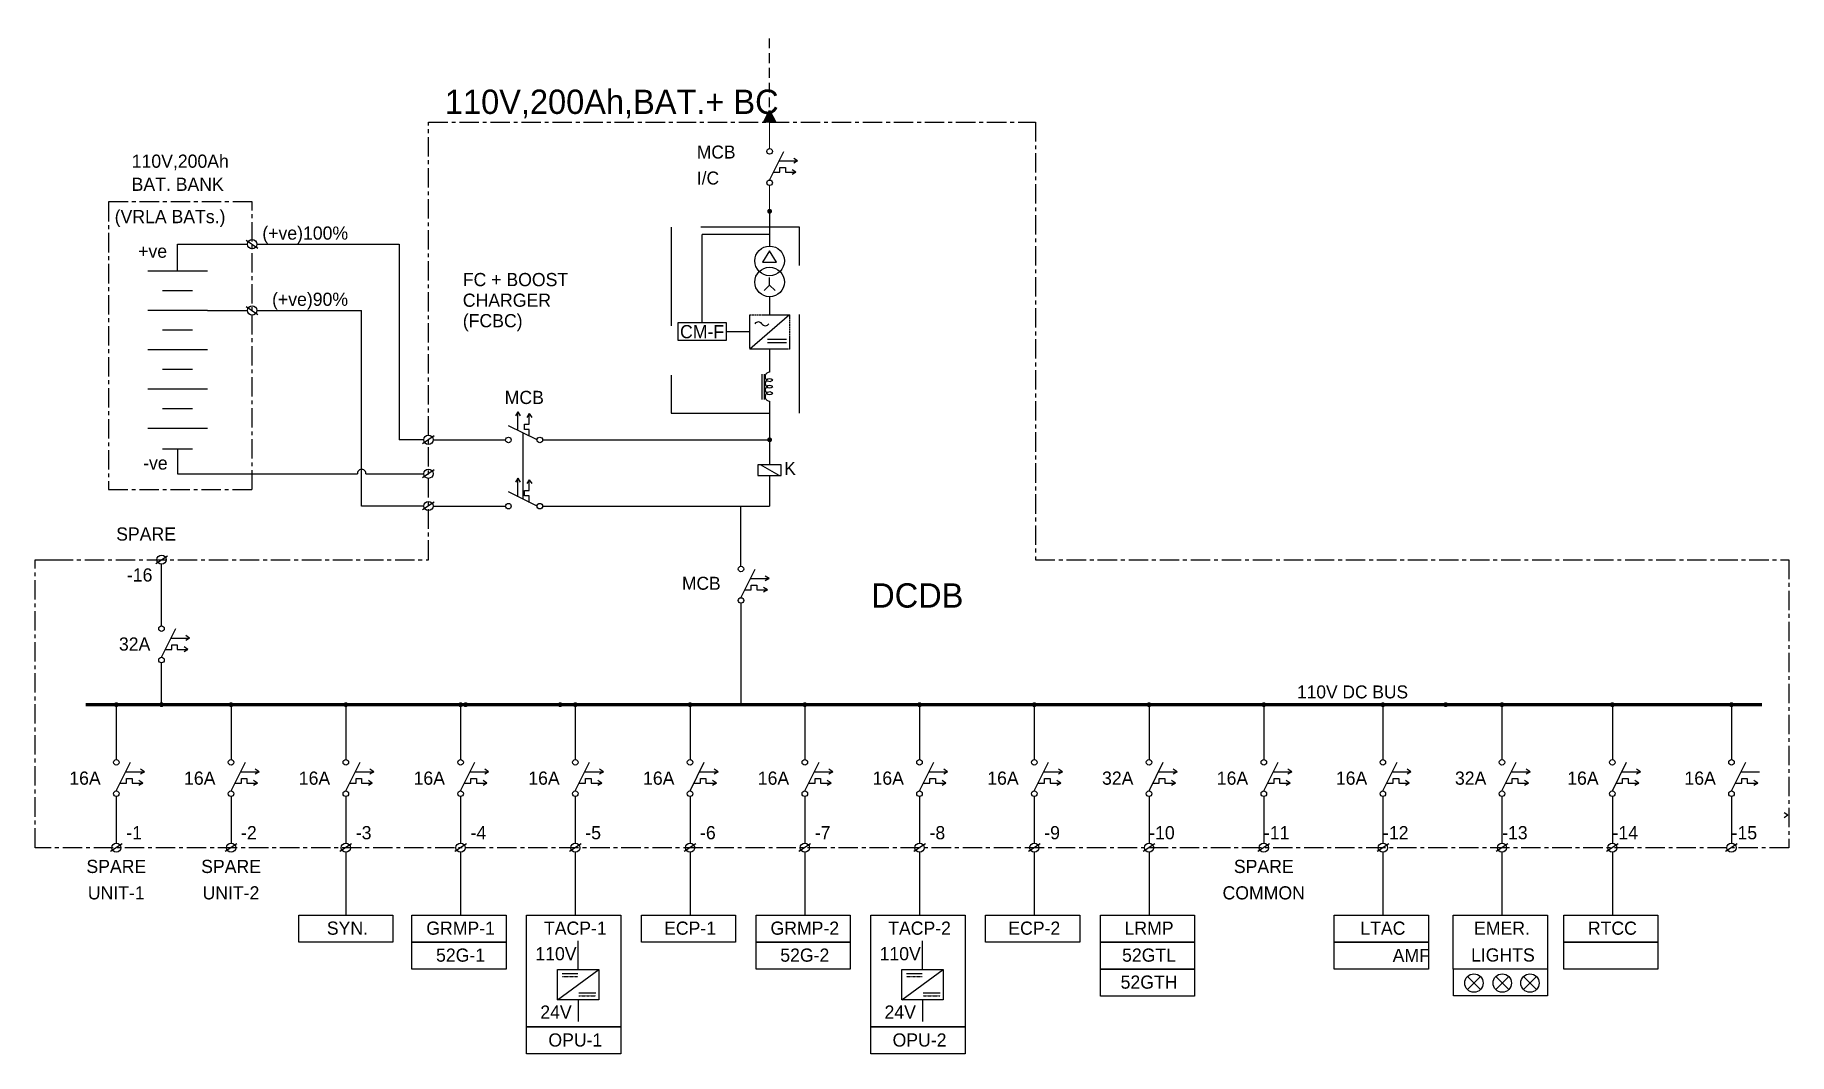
# Model space of a CAD drawing. Header units: inches. Extents: x 407 to 20230, y -234 to 408.
# Drawn here: x 19552 to 20230, y -234 to 160 of the extents above; entities outside this region: 1.
import ezdxf
from ezdxf.enums import TextEntityAlignment as Align

# ---------------------------------------------------------------- set-up
doc = ezdxf.new("R2010")
doc.units = ezdxf.units.IN
doc.header["$LTSCALE"] = 6
doc.header["$MEASUREMENT"] = 0
for name, pattern in [('CENTER', [2, 1.25, -0.25, 0.25, -0.25]), ('DASHED', [0.75, 0.5, -0.25]), ('HIDDEN', [9.525, 6.35, -3.175])]:
    doc.linetypes.add(name, pattern=pattern)

# ---------------------------------------------------------------- blocks, each defined once
blk = doc.blocks.new('DCDB')
at = {"linetype": 'HIDDEN', "ltscale": 0.1}
blk.add_line((18936.45, 116.86), (18936.45, 150.53), dxfattribs=at)
for p, q in [((18936.45, 94.45), (18941.96, 105.53)), ((18940.1, 101.88), (18947.29, 101.88)), ((18947.29, 101.88), (18945.79, 102.83)), ((18947.29, 101.88), (18945.79, 100.93)), ((18937.88, 97.49), (18940.42, 97.49)), ((18940.42, 97.49), (18940.42, 99.31)), ((18940.42, 99.31), (18942.56, 99.31)), ((18942.56, 99.31), (18942.56, 97.49)), ((18942.56, 97.49), (18946.65, 97.49)), ((18946.65, 97.49), (18945.15, 98.44)), ((18946.65, 97.49), (18945.15, 96.54)), ((18936.45, 82.36), (18936.45, 68.87)), ((18707.53, 59.25), (18707.53, 69.62)), ((18707.53, 69.62), (18734.57, 69.62)), ((18734.1, 71.16), (18738.61, 68.09)), ((18738.14, 69.62), (18776.64, 69.62)), ((18910.37, 39.22), (18910.37, 73.37)), ((18936.45, 73.37), (18910.37, 73.37)), ((18936.45, 67.07), (18933.72, 62.72)), ((18933.72, 62.72), (18939.17, 62.72)), ((18939.17, 62.72), (18936.45, 67.07)), ((18719.11, 59.25), (18695.95, 59.25)), ((18936.45, 53.8), (18936.45, 56.75)), ((18713.32, 51.63), (18701.74, 51.63)), ((18936.45, 53.8), (18934.37, 51.72)), ((18936.45, 53.8), (18938.54, 51.72)), ((18936.45, 49.28), (18936.45, 42.34)), ((18719.11, 44.01), (18695.95, 44.01)), ((18719.11, 44.01), (18734.57, 44.01)), ((18734.1, 45.54), (18738.61, 42.48)), ((18738.14, 44.01), (18778.7, 44.01)), ((18713.32, 36.39), (18701.74, 36.39)), ((18928.75, 35.68), (18919.83, 35.68)), ((18719.11, 28.78), (18695.95, 28.78)), ((18936.45, 29.02), (18936.45, 20.07)), ((18713.32, 21.16), (18701.74, 21.16)), ((18933.58, 9.5), (18933.58, 19.39)), ((18934.41, 9.5), (18934.41, 19.39)), ((18719.11, 13.54), (18695.95, 13.54)), ((18936.45, 8.96), (18936.45, -15.68)), ((18713.32, 5.92), (18701.74, 5.92)), ((18839.1, 4.74), (18838.15, 3.24)), ((18839.1, 4.74), (18840.05, 3.24)), ((18839.1, -2.45), (18839.1, 4.74)), ((18841.67, -2.12), (18841.67, 0.01)), ((18841.67, 0.01), (18843.49, 0.01)), ((18843.49, 4.1), (18842.54, 2.6)), ((18843.49, 4.1), (18844.44, 2.6)), ((18843.49, 0.01), (18843.49, 4.1)), ((18719.11, -1.7), (18695.95, -1.7)), ((18806.77, -4.51), (18802.25, -7.58)), ((18806.29, -6.04), (18834.38, -6.04)), ((18846.53, -6.1), (18835.45, -0.59)), ((18843.49, -2.12), (18841.67, -2.12)), ((18843.49, -4.67), (18843.49, -2.12)), ((18846.53, -6.04), (18846.42, -6.04)), ((18848.66, -6.1), (18936.45, -6.1)), ((18713.32, -9.64), (18701.74, -9.64)), ((18707.53, -9.64), (18707.53, -19.17)), ((18806.77, -17.63), (18802.25, -20.7)), ((18940.2, -19.86), (18932.9, -15.68)), ((18936.45, -19.86), (18936.45, -31.66)), ((18846.53, -31.71), (18835.45, -26.2)), ((18839.1, -20.87), (18838.15, -22.37)), ((18839.1, -20.87), (18840.05, -22.37)), ((18839.1, -28.06), (18839.1, -20.87)), ((18841.67, -27.74), (18841.67, -25.6)), ((18841.67, -25.6), (18843.49, -25.6)), ((18843.49, -21.51), (18842.54, -23.01)), ((18843.49, -21.51), (18844.44, -23.01)), ((18843.49, -25.6), (18843.49, -21.51)), ((18806.77, -30.12), (18802.25, -33.19)), ((18806.29, -31.66), (18834.38, -31.66)), ((18843.49, -27.74), (18841.67, -27.74)), ((18843.49, -30.28), (18843.49, -27.74)), ((18846.53, -31.66), (18846.42, -31.66)), ((18848.66, -31.66), (18936.45, -31.66)), ((18925.38, -54.98), (18925.38, -31.66)), ((18699.05, -53.96), (18703.56, -50.9)), ((18701.31, -78.03), (18701.31, -54.21)), ((18925.38, -67.12), (18930.89, -56.04)), ((18929.03, -59.69), (18936.22, -59.69)), ((18936.22, -59.69), (18934.72, -58.74)), ((18936.22, -59.69), (18934.72, -60.64)), ((18926.81, -64.08), (18929.35, -64.08)), ((18929.35, -64.08), (18929.35, -62.26)), ((18929.35, -62.26), (18931.49, -62.26)), ((18931.49, -62.26), (18931.49, -64.08)), ((18931.49, -64.08), (18935.58, -64.08)), ((18935.58, -64.08), (18934.08, -63.14)), ((18935.58, -64.08), (18934.08, -65.03)), ((18925.38, -69.25), (18925.38, -108.52)), ((18701.31, -90.18), (18706.82, -79.1)), ((18702.73, -87.14), (18705.28, -87.14)), ((18704.95, -82.75), (18712.15, -82.75)), ((18705.28, -87.14), (18705.28, -85.32)), ((18705.28, -85.32), (18707.42, -85.32)), ((18707.42, -85.32), (18707.42, -87.14)), ((18707.42, -87.14), (18711.51, -87.14)), ((18711.51, -87.14), (18710.01, -86.19)), ((18711.51, -87.14), (18710.01, -88.09)), ((18712.15, -82.75), (18710.65, -81.8)), ((18712.15, -82.75), (18710.65, -83.7)), ((18701.31, -108.52), (18701.31, -92.31)), ((18683.83, -108.52), (18683.83, -129.75)), ((18728.2, -108.52), (18728.2, -129.75)), ((18772.58, -108.52), (18772.58, -129.75)), ((18816.95, -108.52), (18816.95, -129.75)), ((18861.32, -108.52), (18861.32, -129.75)), ((18905.69, -108.52), (18905.69, -129.75)), ((18950.06, -108.52), (18950.06, -129.75)), ((18994.43, -108.52), (18994.43, -129.75)), ((19038.8, -108.52), (19038.8, -129.75)), ((19083.18, -108.52), (19083.18, -129.75)), ((19127.55, -108.52), (19127.55, -129.75)), ((19173.6, -108.52), (19173.6, -129.75)), ((19219.65, -108.52), (19219.65, -129.75)), ((19262.34, -108.52), (19262.34, -129.75)), ((19308.39, -108.52), (19308.39, -129.75)), ((18683.83, -141.9), (18689.35, -130.81)), ((18687.48, -134.46), (18694.67, -134.46)), ((18694.67, -134.46), (18693.18, -133.52)), ((18694.67, -134.46), (18693.18, -135.41)), ((18728.2, -141.9), (18733.72, -130.81)), ((18731.85, -134.46), (18739.05, -134.46)), ((18739.05, -134.46), (18737.55, -133.52)), ((18739.05, -134.46), (18737.55, -135.41)), ((18772.58, -141.9), (18778.09, -130.81)), ((18776.22, -134.46), (18783.42, -134.46)), ((18783.42, -134.46), (18781.92, -133.52)), ((18783.42, -134.46), (18781.92, -135.41)), ((18816.95, -141.9), (18822.46, -130.81)), ((18820.6, -134.46), (18827.79, -134.46)), ((18827.79, -134.46), (18826.29, -133.52)), ((18827.79, -134.46), (18826.29, -135.41)), ((18861.32, -141.9), (18866.83, -130.81)), ((18864.97, -134.46), (18872.16, -134.46)), ((18872.16, -134.46), (18870.66, -133.52)), ((18872.16, -134.46), (18870.66, -135.41)), ((18905.69, -141.9), (18911.2, -130.81)), ((18909.34, -134.46), (18916.53, -134.46)), ((18916.53, -134.46), (18915.04, -133.52)), ((18916.53, -134.46), (18915.04, -135.41)), ((18950.06, -141.9), (18955.57, -130.81)), ((18953.71, -134.46), (18960.9, -134.46)), ((18960.9, -134.46), (18959.41, -133.52)), ((18960.9, -134.46), (18959.41, -135.41)), ((18994.43, -141.9), (18999.95, -130.81)), ((18998.08, -134.46), (19005.27, -134.46)), ((19005.27, -134.46), (19003.78, -133.52)), ((19005.27, -134.46), (19003.78, -135.41)), ((19038.8, -141.9), (19044.32, -130.81)), ((19042.45, -134.46), (19049.65, -134.46)), ((19049.65, -134.46), (19048.15, -133.52)), ((19049.65, -134.46), (19048.15, -135.41)), ((19083.18, -141.9), (19088.69, -130.81)), ((19086.82, -134.46), (19094.02, -134.46)), ((19094.02, -134.46), (19092.52, -133.52)), ((19094.02, -134.46), (19092.52, -135.41)), ((19127.55, -141.9), (19133.06, -130.81)), ((19131.2, -134.46), (19138.39, -134.46)), ((19138.39, -134.46), (19136.89, -133.52)), ((19138.39, -134.46), (19136.89, -135.41)), ((19173.6, -141.9), (19179.11, -130.81)), ((19177.25, -134.46), (19184.44, -134.46)), ((19184.44, -134.46), (19182.94, -133.52)), ((19184.44, -134.46), (19182.94, -135.41)), ((19219.65, -141.9), (19225.17, -130.81)), ((19223.3, -134.46), (19230.49, -134.46)), ((19230.49, -134.46), (19229, -133.52)), ((19230.49, -134.46), (19229, -135.41)), ((19262.34, -141.9), (19267.86, -130.81)), ((19265.99, -134.46), (19273.18, -134.46)), ((19273.18, -134.46), (19271.69, -133.52)), ((19273.18, -134.46), (19271.69, -135.41)), ((19308.39, -141.9), (19313.91, -130.81)), ((19312.04, -134.46), (19319.24, -134.46)), ((18685.26, -138.86), (18687.81, -138.86)), ((18687.81, -138.86), (18687.81, -137.04)), ((18687.81, -137.04), (18689.94, -137.04)), ((18689.94, -137.04), (18689.94, -138.86)), ((18689.94, -138.86), (18694.03, -138.86)), ((18694.03, -138.86), (18692.54, -137.91)), ((18694.03, -138.86), (18692.54, -139.8)), ((18729.63, -138.86), (18732.18, -138.86)), ((18732.18, -138.86), (18732.18, -137.04)), ((18732.18, -137.04), (18734.31, -137.04)), ((18734.31, -137.04), (18734.31, -138.86)), ((18734.31, -138.86), (18738.4, -138.86)), ((18738.4, -138.86), (18736.91, -137.91)), ((18738.4, -138.86), (18736.91, -139.8)), ((18774, -138.86), (18776.55, -138.86)), ((18776.55, -138.86), (18776.55, -137.04)), ((18776.55, -137.04), (18778.69, -137.04)), ((18778.69, -137.04), (18778.69, -138.86)), ((18778.69, -138.86), (18782.77, -138.86)), ((18782.77, -138.86), (18781.28, -137.91)), ((18782.77, -138.86), (18781.28, -139.8)), ((18818.38, -138.86), (18820.92, -138.86)), ((18820.92, -138.86), (18820.92, -137.04)), ((18820.92, -137.04), (18823.06, -137.04)), ((18823.06, -137.04), (18823.06, -138.86)), ((18823.06, -138.86), (18827.15, -138.86)), ((18827.15, -138.86), (18825.65, -137.91)), ((18827.15, -138.86), (18825.65, -139.8)), ((18862.75, -138.86), (18865.3, -138.86)), ((18865.3, -138.86), (18865.3, -137.04)), ((18865.3, -137.04), (18867.43, -137.04)), ((18867.43, -137.04), (18867.43, -138.86)), ((18867.43, -138.86), (18871.52, -138.86)), ((18871.52, -138.86), (18870.02, -137.91)), ((18871.52, -138.86), (18870.02, -139.8)), ((18907.12, -138.86), (18909.67, -138.86)), ((18909.67, -138.86), (18909.67, -137.04)), ((18909.67, -137.04), (18911.8, -137.04)), ((18911.8, -137.04), (18911.8, -138.86)), ((18911.8, -138.86), (18915.89, -138.86)), ((18915.89, -138.86), (18914.39, -137.91)), ((18915.89, -138.86), (18914.39, -139.8)), ((18951.49, -138.86), (18954.04, -138.86)), ((18954.04, -138.86), (18954.04, -137.04)), ((18954.04, -137.04), (18956.17, -137.04)), ((18956.17, -137.04), (18956.17, -138.86)), ((18956.17, -138.86), (18960.26, -138.86)), ((18960.26, -138.86), (18958.76, -137.91)), ((18960.26, -138.86), (18958.76, -139.8)), ((18995.86, -138.86), (18998.41, -138.86)), ((18998.41, -138.86), (18998.41, -137.04)), ((18998.41, -137.04), (19000.54, -137.04)), ((19000.54, -137.04), (19000.54, -138.86)), ((19000.54, -138.86), (19004.63, -138.86)), ((19004.63, -138.86), (19003.14, -137.91)), ((19004.63, -138.86), (19003.14, -139.8)), ((19040.23, -138.86), (19042.78, -138.86)), ((19042.78, -138.86), (19042.78, -137.04)), ((19042.78, -137.04), (19044.91, -137.04)), ((19044.91, -137.04), (19044.91, -138.86)), ((19044.91, -138.86), (19049, -138.86)), ((19049, -138.86), (19047.51, -137.91)), ((19049, -138.86), (19047.51, -139.8)), ((19084.61, -138.86), (19087.15, -138.86)), ((19087.15, -138.86), (19087.15, -137.04)), ((19087.15, -137.04), (19089.29, -137.04)), ((19089.29, -137.04), (19089.29, -138.86)), ((19089.29, -138.86), (19093.38, -138.86)), ((19093.38, -138.86), (19091.88, -137.91)), ((19093.38, -138.86), (19091.88, -139.8)), ((19128.98, -138.86), (19131.52, -138.86)), ((19131.52, -138.86), (19131.52, -137.04)), ((19131.52, -137.04), (19133.66, -137.04)), ((19133.66, -137.04), (19133.66, -138.86)), ((19133.66, -138.86), (19137.75, -138.86)), ((19137.75, -138.86), (19136.25, -137.91)), ((19137.75, -138.86), (19136.25, -139.8)), ((19175.03, -138.86), (19177.58, -138.86)), ((19177.58, -138.86), (19177.58, -137.04)), ((19177.58, -137.04), (19179.71, -137.04)), ((19179.71, -137.04), (19179.71, -138.86)), ((19179.71, -138.86), (19183.8, -138.86)), ((19183.8, -138.86), (19182.3, -137.91)), ((19183.8, -138.86), (19182.3, -139.8)), ((19221.08, -138.86), (19223.63, -138.86)), ((19223.63, -138.86), (19223.63, -137.04)), ((19223.63, -137.04), (19225.76, -137.04)), ((19225.76, -137.04), (19225.76, -138.86)), ((19225.76, -138.86), (19229.85, -138.86)), ((19229.85, -138.86), (19228.35, -137.91)), ((19229.85, -138.86), (19228.35, -139.8)), ((19263.77, -138.86), (19266.32, -138.86)), ((19266.32, -138.86), (19266.32, -137.04)), ((19266.32, -137.04), (19268.45, -137.04)), ((19268.45, -137.04), (19268.45, -138.86)), ((19268.45, -138.86), (19272.54, -138.86)), ((19272.54, -138.86), (19271.05, -137.91)), ((19272.54, -138.86), (19271.05, -139.8)), ((19309.82, -138.86), (19312.37, -138.86)), ((19312.37, -138.86), (19312.37, -137.04)), ((19312.37, -137.04), (19314.5, -137.04)), ((19314.5, -137.04), (19314.5, -138.86)), ((19314.5, -138.86), (19318.59, -138.86)), ((19318.59, -138.86), (19317.1, -137.91)), ((19318.59, -138.86), (19317.1, -139.8)), ((18683.83, -144.03), (18683.83, -162.05)), ((18728.2, -144.03), (18728.2, -162.05)), ((18772.58, -144.03), (18772.58, -162.05)), ((18816.95, -144.03), (18816.95, -162.05)), ((18861.32, -144.03), (18861.32, -162.05)), ((18905.69, -144.03), (18905.69, -162.05)), ((18950.06, -144.03), (18950.06, -162.05)), ((18994.43, -144.03), (18994.43, -162.05)), ((19038.8, -144.03), (19038.8, -162.05)), ((19083.18, -144.03), (19083.18, -162.05)), ((19127.55, -144.03), (19127.55, -162.05)), ((19173.6, -144.03), (19173.6, -162.05)), ((19219.65, -144.03), (19219.65, -162.05)), ((19262.34, -144.03), (19262.34, -162.05)), ((19308.39, -144.03), (19308.39, -162.05)), ((18686.09, -162.31), (18681.58, -165.37)), ((18730.46, -162.31), (18725.95, -165.37)), ((18774.83, -162.31), (18770.32, -165.37)), ((18819.2, -162.31), (18814.69, -165.37)), ((18863.57, -162.31), (18859.06, -165.37)), ((18907.95, -162.31), (18903.43, -165.37)), ((18952.32, -162.31), (18947.81, -165.37)), ((18996.69, -162.31), (18992.18, -165.37)), ((19041.06, -162.31), (19036.55, -165.37)), ((19085.43, -162.31), (19080.92, -165.37)), ((19129.8, -162.31), (19125.29, -165.37)), ((19175.86, -162.31), (19171.34, -165.37)), ((19221.91, -162.31), (19217.4, -165.37)), ((19264.6, -162.31), (19260.09, -165.37)), ((19310.65, -162.31), (19306.14, -165.37))]:
    blk.add_line(p, q)
at = {"color": 7}
for p, q in [((18776.64, 69.62), (18793.15, 69.62)), ((18793.15, 69.62), (18793.15, -6.04)), ((18778.7, -31.66), (18778.7, 44.01)), ((18802.72, -6.04), (18793.15, -6.04)), ((18707.53, -19.17), (18777.07, -19.17)), ((18780.34, -19.17), (18802.72, -19.17)), ((18802.72, -31.66), (18778.7, -31.66)), ((18772.58, -165.63), (18772.58, -189.94)), ((18816.95, -165.63), (18816.95, -189.94)), ((18861.32, -165.63), (18861.32, -189.94)), ((18905.69, -165.63), (18905.69, -189.94)), ((18950.06, -165.63), (18950.06, -189.94)), ((18994.43, -165.63), (18994.43, -189.94)), ((19038.8, -165.63), (19038.8, -189.94)), ((19083.18, -165.63), (19083.18, -189.94)), ((19173.6, -165.63), (19173.6, -189.94)), ((19219.65, -165.63), (19219.65, -189.94)), ((19262.34, -165.63), (19262.34, -189.94)), ((18862.43, -210.93), (18862.43, -199.81)), ((18995.54, -210.93), (18995.54, -199.81)), ((18854.43, -222.69), (18870.43, -210.93)), ((18856.29, -212.54), (18862.3, -212.54)), ((18987.54, -222.69), (19003.55, -210.93)), ((18989.41, -212.54), (18995.41, -212.54)), ((18862.43, -222.69), (18862.43, -231.06)), ((18862.74, -219.96), (18869.27, -219.96)), ((18995.54, -222.69), (18995.54, -231.06)), ((18995.85, -219.96), (19002.39, -219.96))]:
    blk.add_line(p, q, dxfattribs=at)
at = {"ltscale": 0.1}
for p, q in [((18944.14, 42.34), (18928.75, 29.02)), ((18935.63, 32.9), (18942.95, 32.9))]:
    blk.add_line(p, q, dxfattribs=at)
at = {"linetype": 'DASHED', "ltscale": 0.1}
blk.add_line((18935.63, 31.57), (18942.95, 31.57), dxfattribs=at)
at = {"linetype": 'HIDDEN'}
blk.add_line((18840.99, -3.34), (18840.99, -28.96), dxfattribs=at)
at = {"linetype": 'CENTER', "ltscale": 0.01}
for p, q in [((18856.23, -213.68), (18862.33, -213.68)), ((18989.34, -213.68), (18995.45, -213.68)), ((18862.67, -221.09), (18869.31, -221.09)), ((18995.79, -221.09), (19002.42, -221.09))]:
    blk.add_line(p, q, dxfattribs=at)
at = {"linetype": 'CENTER'}
blk.add_lwpolyline([(19039.3, -52.43), (19330.61, -52.43), (19330.61, -52.43), (19330.61, -163.84), (18652.41, -163.84), (18652.41, -52.43), (18659.61, -52.43), (18659.61, -52.43), (18804.51, -52.43), (18804.51, 116.86), (19039.3, 116.86), (19039.3, -52.43)], dxfattribs=at)
for points in [[(18938.83, 116.86), (18934.07, 116.86), (18936.45, 121.47)], [(18919.83, 39.22), (18900.91, 39.22), (18900.91, 32.46), (18919.83, 32.46)], [(18940.95, -15.68), (18931.95, -15.68), (18931.95, -19.86), (18940.95, -19.86)]]:
    blk.add_lwpolyline(points, close=True)
for points, const_width in [([(18936.45, 116.86), (18936.45, 106.6)], 0.42), ([(18936.45, 92.32), (18936.45, 82.36)], 0.42), ([(19320.2, -108.52), (18672, -108.52)], 1.19)]:
    blk.add_lwpolyline(points, dxfattribs=dict(const_width=const_width))
blk.add_lwpolyline([(18736.35, 85.97), (18680.77, 85.97), (18680.77, -25.29), (18736.35, -25.29)], close=True, dxfattribs=at)
at = {"const_width": 0.942}
for points in [[(18935.98, 82.36, 1), (18936.92, 82.36, 1)], [(18935.98, -6.04, 1), (18936.92, -6.04, 1)], [(18684.3, -108.52, -1), (18683.36, -108.52, -1)], [(18701.78, -108.52, -1), (18700.84, -108.52, -1)], [(18728.68, -108.52, -1), (18727.73, -108.52, -1)], [(18773.05, -108.52, -1), (18772.1, -108.52, -1)], [(18817.42, -108.52, -1), (18816.48, -108.52, -1)], [(18819.38, -108.52, 1), (18818.44, -108.52, 1)], [(18855.92, -108.52, 1), (18854.98, -108.52, 1)], [(18861.79, -108.52, -1), (18860.85, -108.52, -1)], [(18906.16, -108.52, -1), (18905.22, -108.52, -1)], [(18950.53, -108.52, -1), (18949.59, -108.52, -1)], [(18994.9, -108.52, -1), (18993.96, -108.52, -1)], [(19039.28, -108.52, -1), (19038.33, -108.52, -1)], [(19083.65, -108.52, -1), (19082.71, -108.52, -1)], [(19128.02, -108.52, -1), (19127.08, -108.52, -1)], [(19174.07, -108.52, -1), (19173.13, -108.52, -1)], [(19198.35, -108.52, -1), (19197.41, -108.52, -1)], [(19220.12, -108.52, -1), (19219.18, -108.52, -1)], [(19262.81, -108.52, -1), (19261.87, -108.52, -1)], [(19308.87, -108.52, -1), (19307.92, -108.52, -1)]]:
    blk.add_lwpolyline(points, format="xyb", close=True, dxfattribs=at)
at = {"color": 7, "linetype": 'HIDDEN'}
blk.add_lwpolyline([(18947.98, 76.16), (18898.4, 76.16), (18898.4, 4.28), (18947.98, 4.28)], close=True, dxfattribs=at)
at = {"linetype": 'DASHED', "ltscale": 0.1}
blk.add_lwpolyline([(18944.14, 29.02), (18928.75, 29.02), (18928.75, 42.34), (18944.14, 42.34)], close=True, dxfattribs=at)
at = {"color": 7}
for points in [[(18754.37, -189.94), (18790.78, -189.94), (18790.78, -200.41), (18754.37, -200.41)], [(18798.12, -189.94), (18834.53, -189.94), (18834.53, -200.37), (18798.12, -200.37)], [(18842.5, -189.94), (18878.91, -189.94), (18878.91, -233.2), (18842.5, -233.2)], [(18886.87, -189.94), (18923.28, -189.94), (18923.28, -200.37), (18886.87, -200.37)], [(18931.24, -189.94), (18967.65, -189.94), (18967.65, -200.37), (18931.24, -200.37)], [(18975.61, -189.94), (19012.02, -189.94), (19012.02, -233.2), (18975.61, -233.2)], [(19019.98, -189.94), (19056.39, -189.94), (19056.39, -200.37), (19019.98, -200.37)], [(19064.35, -189.94), (19100.76, -189.94), (19100.76, -200.37), (19064.35, -200.37)], [(19154.78, -189.94), (19191.19, -189.94), (19191.19, -200.37), (19154.78, -200.37)], [(19200.83, -189.94), (19237.24, -189.94), (19237.24, -210.81), (19200.83, -210.81)], [(19243.52, -189.94), (19279.93, -189.94), (19279.93, -200.37), (19243.52, -200.37)], [(18798.12, -200.37), (18834.53, -200.37), (18834.53, -210.81), (18798.12, -210.81)], [(18931.24, -200.37), (18967.65, -200.37), (18967.65, -210.81), (18931.24, -210.81)], [(19064.35, -200.37), (19100.76, -200.37), (19100.76, -210.81), (19064.35, -210.81)], [(19154.78, -200.37), (19191.19, -200.37), (19191.19, -210.81), (19154.78, -210.81)], [(19243.52, -200.37), (19279.93, -200.37), (19279.93, -210.81), (19243.52, -210.81)], [(18854.43, -210.93), (18870.43, -210.93), (18870.43, -222.69), (18854.43, -222.69)], [(18987.54, -210.93), (19003.55, -210.93), (19003.55, -222.69), (18987.54, -222.69)], [(19064.35, -210.81), (19100.76, -210.81), (19100.76, -221.24), (19064.35, -221.24)], [(18842.5, -233.2), (18878.91, -233.2), (18878.91, -243.63), (18842.5, -243.63)], [(18975.61, -233.2), (19012.02, -233.2), (19012.02, -243.63), (18975.61, -243.63)]]:
    blk.add_lwpolyline(points, close=True, dxfattribs=at)
for centre, radius in [((18936.45, 105.53), 1.07), ((18936.45, 93.39), 1.07), ((18736.35, 69.62), 1.79), ((18936.45, 63.16), 5.72), ((18936.45, 55), 5.72), ((18736.35, 44.01), 1.79), ((18804.51, -6.04), 1.79), ((18835.45, -6.1), 1.07), ((18847.59, -6.1), 1.07), ((18804.51, -19.17), 1.79), ((18804.51, -31.66), 1.79), ((18835.45, -31.71), 1.07), ((18847.59, -31.71), 1.07), ((18701.31, -52.43), 1.79), ((18925.38, -56.04), 1.07), ((18925.38, -68.19), 1.07), ((18701.31, -79.1), 1.07), ((18701.31, -91.25), 1.07), ((18683.83, -130.81), 1.07), ((18728.2, -130.81), 1.07), ((18772.58, -130.81), 1.07), ((18816.95, -130.81), 1.07), ((18861.32, -130.81), 1.07), ((18905.69, -130.81), 1.07), ((18950.06, -130.81), 1.07), ((18994.43, -130.81), 1.07), ((19038.8, -130.81), 1.07), ((19083.18, -130.81), 1.07), ((19127.55, -130.81), 1.07), ((19173.6, -130.81), 1.07), ((19219.65, -130.81), 1.07), ((19262.34, -130.81), 1.07), ((19308.39, -130.81), 1.07), ((18683.83, -142.96), 1.07), ((18728.2, -142.96), 1.07), ((18772.58, -142.96), 1.07), ((18816.95, -142.96), 1.07), ((18861.32, -142.96), 1.07), ((18905.69, -142.96), 1.07), ((18950.06, -142.96), 1.07), ((18994.43, -142.96), 1.07), ((19038.8, -142.96), 1.07), ((19083.18, -142.96), 1.07), ((19127.55, -142.96), 1.07), ((19173.6, -142.96), 1.07), ((19219.65, -142.96), 1.07), ((19262.34, -142.96), 1.07), ((19308.39, -142.96), 1.07), ((18683.83, -163.84), 1.79), ((18728.2, -163.84), 1.79), ((18772.58, -163.84), 1.79), ((18816.95, -163.84), 1.79), ((18861.32, -163.84), 1.79), ((18905.69, -163.84), 1.79), ((18950.06, -163.84), 1.79), ((18994.43, -163.84), 1.79), ((19038.8, -163.84), 1.79), ((19083.18, -163.84), 1.79), ((19127.55, -163.84), 1.79), ((19173.6, -163.84), 1.79), ((19219.65, -163.84), 1.79), ((19262.34, -163.84), 1.79), ((19308.39, -163.84), 1.79)]:
    blk.add_circle(centre, radius)
at = {"linetype": 'Continuous', "ltscale": 0.1}
for centre, radius, start, end in [((18932.11, 37.85), 1.68, 36.8048, 143.1952), ((18934.8, 39.62), 1.54, 209.43582, 330.56418)]:
    blk.add_arc(centre, radius, start, end, dxfattribs=at)
for centre, start, end in [((18936.45, 18.31), 90, 313.87976), ((18936.45, 15.78), 46.12024, 313.87976), ((18936.45, 13.25), 46.12024, 313.87976), ((18936.45, 10.72), 46.12024, 270)]:
    blk.add_arc(centre, 1.76, start, end)
at = {"color": 7}
blk.add_arc((18778.7, -19.13), 1.63, 358.84747, 181.15253, dxfattribs=at)
blk.add_solid([(18934.07, 116.86), (18938.83, 116.86), (18936.45, 121.47)])
for s, height, p in [('110V,200Ah,BAT.+ BC', 9.408, (18810.9, 124.72)), ('110V,200Ah', 5.1, (18689.79, 101.75)), ('BAT. BANK', 5.1, (18689.75, 92.81)), ('(VRLA BATs.)', 5.1001, (18683.2, 80.31)), ('(+ve)100%', 5.1, (18740.29, 73.93)), ('+ve', 5.1, (18692.28, 66.93)), ('FC + BOOST', 5.1, (18817.81, 55.94)), ('(+ve)90%', 5.1, (18744.06, 48.32)), ('CHARGER', 5.1, (18817.81, 47.96)), ('(FCBC)', 5.1, (18817.81, 40.04)), ('MCB', 5.1, (18834.01, 10.35)), ('-ve', 5.1, (18694.19, -15.02)), ('K', 5.1, (18942.06, -17.12)), ('DCDB', 9.408, (18975.74, -66.26)), ('32A', 5.1, (18684.84, -85.05)), ('16A', 5.1, (18665.65, -136.93)), ('16A', 5.1, (18710.02, -136.93)), ('16A', 5.1, (18754.39, -136.93)), ('16A', 5.1, (18798.77, -136.93)), ('16A', 5.1, (18843.14, -136.93)), ('16A', 5.1, (18887.51, -136.93)), ('16A', 5.1, (18931.88, -136.93)), ('16A', 5.1, (18976.25, -136.93)), ('16A', 5.1, (19020.62, -136.93)), ('32A', 5.1, (19065, -136.93)), ('16A', 5.1, (19109.37, -136.93)), ('16A', 5.1, (19155.42, -136.93)), ('32A', 5.1, (19201.47, -136.93)), ('16A', 5.1, (19244.89, -136.93)), ('16A', 5.1, (19290.21, -136.93))]:
    blk.add_text(s, height=height).set_placement(p, align=Align.MIDDLE_LEFT)
for s, height, p in [('MCB', 5.024, (18908.33, 102.77)), ('I/C', 5.024, (18908.33, 92.71)), ('CM-F', 5.1, (18901.81, 33.25)), ('MCB', 5.024, (18902.58, -64.06)), ('110V DC BUS', 5.024, (19140.4, -106.09))]:
    blk.add_text(s, height=height).set_placement(p)
for s, p in [('SPARE', (18695.34, -42.48)), ('SPARE', (18683.83, -171.09)), ('SPARE', (18728.2, -171.09)), ('SPARE', (19127.55, -171.09)), ('UNIT-1', (18683.79, -181.31)), ('UNIT-2', (18728.16, -181.31)), ('COMMON', (19127.51, -181.31)), ('SYN.', (18773.19, -194.97)), ('GRMP-1', (18816.95, -194.97)), ('TACP-1', (18861.32, -194.97)), ('ECP-1', (18905.69, -194.97)), ('GRMP-2', (18950.06, -194.97)), ('TACP-2', (18994.43, -194.97)), ('ECP-2', (19038.8, -194.97)), ('LRMP', (19083.18, -194.97)), ('LTAC', (19173.6, -194.97)), ('EMER.', (19219.65, -194.97)), ('RTCC', (19262.34, -194.97)), ('52G-1', (18816.95, -205.4)), ('110V', (18853.84, -204.86)), ('52G-2', (18950.06, -205.4)), ('110V', (18986.95, -204.86)), ('52GTL', (19083.18, -205.4)), ('52GTH', (19083.18, -215.84)), ('24V', (18853.84, -227.44)), ('24V', (18986.95, -227.44)), ('OPU-1', (18861.32, -238.23)), ('OPU-2', (18994.43, -238.23))]:
    blk.add_text(s, height=5.1).set_placement(p, align=Align.MIDDLE_CENTER)
for s, p in [('-16', (18697.79, -58.32)), ('-1', (18693.75, -158.04)), ('-2', (18738.12, -158.04)), ('-3', (18782.5, -158.04)), ('-4', (18826.87, -158.04)), ('-5', (18871.24, -158.04)), ('-6', (18915.61, -158.04)), ('-7', (18959.98, -158.04)), ('-8', (19004.35, -158.04)), ('-9', (19048.72, -158.04)), ('-10', (19093.1, -158.04)), ('-11', (19137.47, -158.04)), ('-12', (19183.52, -158.04)), ('-13', (19229.57, -158.04)), ('-14', (19272.26, -158.04)), ('-15', (19318.31, -158.04))]:
    blk.add_text(s, height=5.1).set_placement(p, align=Align.MIDDLE_RIGHT)

msp = doc.modelspace()

# ---------------------------------------------------------------- linework, layer by layer
for q in [(20228.02, -141.14), (20228.02, -143.04)]:
    msp.add_line((20229.52, -142.09), q)
at = {"color": 7}
for p, q in [((20110.62, -209.51), (20105.58, -204.47)), ((20110.62, -204.47), (20105.58, -209.51)), ((20121.58, -209.51), (20116.54, -204.47)), ((20121.58, -204.47), (20116.54, -209.51)), ((20132.31, -209.51), (20127.27, -204.47)), ((20132.31, -204.47), (20127.27, -209.51))]:
    msp.add_line(p, q, dxfattribs=at)
msp.add_lwpolyline([(20100.16, -201.52), (20136.58, -201.52), (20136.58, -211.96), (20100.16, -211.96)], close=True, dxfattribs=at)
for centre in [(20108.1, -206.99), (20119.06, -206.99), (20129.79, -206.99)]:
    msp.add_circle(centre, 3.56, dxfattribs=at)

# ---------------------------------------------------------------- block references
msp.add_blockref('DCDB', (899.31, 9.21))

# ---------------------------------------------------------------- texts
for s, p in [('AMF', (20083.88, -196.31)), ('LIGHTS', (20119.32, -196.12))]:
    msp.add_text(s, height=5.1).set_placement(p, align=Align.MIDDLE_CENTER)
at = {"insert": (407.12, 408.04), "char_height": 2.5, "attachment_point": 9}
msp.add_mtext('\\A1; ', dxfattribs=at)

doc.saveas('drawing.dxf')
